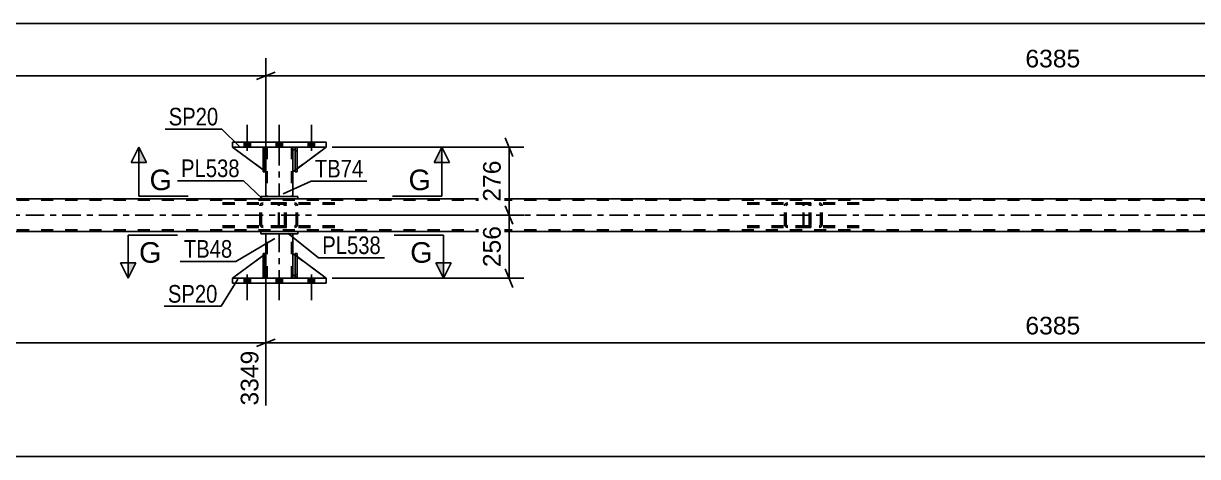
# Model space of a CAD drawing. Header units: millimetres. Extents: x -49 to 792, y -433 to 161.
# Drawn here: x 157.4 to 347.9, y -250.3 to -180 of the extents above; entities that cross this region are included whole.
import ezdxf

# ---------------------------------------------------------------- set-up
doc = ezdxf.new("R2010")
doc.units = ezdxf.units.MM
doc.linetypes.add('DXK_LINE_DOT2', pattern=[3.9198, 1.9599, -1.9599])
doc.linetypes.add('DXK_LINE_DOT3', pattern=[5.9187, 2.979, -0.9799, 0.9799, -0.9799])
doc.styles.add('Arial', font='ARIAL.TTF', dxfattribs={"height": 0.2})
doc.styles.add('Arial Narrow', font='ARIALN.TTF', dxfattribs={"height": 0.2})

# ---------------------------------------------------------------- blocks, each defined once
blk = doc.blocks.new('Part-203723993-5068 - 5065')
at = {"color": 7, "linetype": 'DXK_LINE_DOT2'}
for p, q in [((199.55, -209.12), (188.7, -209.12)), ((199.55, -209.36), (188.7, -209.36)), ((195.85, -209.42), (195.81, -209.6)), ((196.06, -209.6), (196.08, -209.51)), ((196.08, -209.51), (196.14, -209.43)), ((196.32, -209.12), (196.12, -209.16)), ((196.14, -209.43), (196.22, -209.38)), ((196.22, -209.38), (196.32, -209.36)), ((199.75, -209.16), (199.55, -209.12)), ((199.55, -209.36), (199.65, -209.38)), ((199.65, -209.38), (199.73, -209.43)), ((199.73, -209.43), (199.79, -209.51)), ((199.79, -209.51), (199.81, -209.6)), ((200.06, -209.6), (200.02, -209.42)), ((195.81, -212.64), (195.81, -209.6)), ((196.06, -212.64), (196.06, -209.6)), ((199.81, -212.64), (199.81, -209.6)), ((200.06, -212.64), (200.06, -209.6)), ((199.55, -212.88), (188.7, -212.88)), ((199.55, -213.12), (188.7, -213.12)), ((195.81, -212.64), (195.85, -212.83)), ((196.08, -212.74), (196.06, -212.64)), ((196.14, -212.81), (196.08, -212.74)), ((196.12, -213.09), (196.32, -213.12)), ((196.22, -212.86), (196.14, -212.81)), ((196.32, -212.88), (196.22, -212.86)), ((199.65, -212.86), (199.55, -212.88)), ((199.55, -213.12), (199.75, -213.09)), ((199.73, -212.81), (199.65, -212.86)), ((199.79, -212.74), (199.73, -212.81)), ((199.81, -212.64), (199.79, -212.74)), ((200.02, -212.83), (200.06, -212.64))]:
    blk.add_line(p, q, dxfattribs=at)
for centre, start, end in [((196.3, -209.62), 110.7583, 155.6801), ((199.57, -209.62), 24.3199, 69.2417), ((196.3, -212.62), 204.3199, 249.2417), ((199.57, -212.62), 290.7583, 335.6801)]:
    blk.add_arc(centre, 0.496, start, end, dxfattribs=at)
blk = doc.blocks.new('Part-203723993-5069 - 5065')
at = {"color": 7, "linetype": 'DXK_LINE_DOT2'}
for p, q in [((284.69, -209.12), (273.83, -209.12)), ((284.69, -209.36), (273.83, -209.36)), ((280.98, -209.42), (280.94, -209.6)), ((281.2, -209.6), (281.22, -209.51)), ((281.22, -209.51), (281.27, -209.43)), ((281.45, -209.12), (281.26, -209.16)), ((281.27, -209.43), (281.35, -209.38)), ((281.35, -209.38), (281.45, -209.36)), ((284.88, -209.16), (284.69, -209.12)), ((284.69, -209.36), (284.78, -209.38)), ((284.78, -209.38), (284.87, -209.43)), ((284.87, -209.43), (284.92, -209.51)), ((284.92, -209.51), (284.94, -209.6)), ((285.2, -209.6), (285.16, -209.42)), ((280.94, -212.64), (280.94, -209.6)), ((281.2, -212.64), (281.2, -209.6)), ((284.94, -212.64), (284.94, -209.6)), ((285.2, -212.64), (285.2, -209.6)), ((284.69, -212.88), (273.83, -212.88)), ((284.69, -213.12), (273.83, -213.12)), ((280.94, -212.64), (280.98, -212.83)), ((281.22, -212.74), (281.2, -212.64)), ((281.27, -212.81), (281.22, -212.74)), ((281.26, -213.09), (281.45, -213.12)), ((281.35, -212.86), (281.27, -212.81)), ((281.45, -212.88), (281.35, -212.86)), ((284.78, -212.86), (284.69, -212.88)), ((284.69, -213.12), (284.88, -213.09)), ((284.87, -212.81), (284.78, -212.86)), ((284.92, -212.74), (284.87, -212.81)), ((284.94, -212.64), (284.92, -212.74)), ((285.16, -212.83), (285.2, -212.64))]:
    blk.add_line(p, q, dxfattribs=at)
for centre, start, end in [((281.43, -209.62), 110.7583, 155.6801), ((284.71, -209.62), 24.3199, 69.2417), ((281.43, -212.62), 204.3199, 249.2417), ((284.71, -212.62), 290.7583, 335.6801)]:
    blk.add_arc(centre, 0.496, start, end, dxfattribs=at)
blk = doc.blocks.new('Part-203723993-5129 - 5065')
at = {"color": 2, "linetype": 'Continuous'}
for p, q in [((191.35, -222.16), (191.35, -221.36)), ((191.35, -221.36), (206.55, -221.36)), ((206.55, -222.16), (191.35, -222.16)), ((206.55, -222.16), (206.55, -221.36))]:
    blk.add_line(p, q, dxfattribs=at)
blk = doc.blocks.new('Part-203723993-5130 - 5065')
at = {"color": 7, "linetype": 'DXK_LINE_DOT2'}
for p, q in [((201.75, -200.08), (201.15, -200.68)), ((201.15, -204.08), (206.55, -200.08)), ((201.15, -200.68), (201.15, -204.08)), ((206.55, -200.08), (201.75, -200.08))]:
    blk.add_line(p, q, dxfattribs=at)
blk = doc.blocks.new('Part-203723993-5083 - 5065')
at = {"color": 7, "linetype": 'DXK_LINE_DOT2'}
for p, q in [((283.95, -209.42), (283.93, -209.6)), ((284.01, -209.26), (283.95, -209.42)), ((284.1, -209.16), (284.01, -209.26)), ((284.07, -209.6), (284.08, -209.51)), ((284.08, -209.51), (284.11, -209.43)), ((284.21, -209.12), (284.1, -209.16)), ((284.11, -209.43), (284.15, -209.38)), ((284.15, -209.38), (284.21, -209.36)), ((293.06, -209.12), (284.21, -209.12)), ((293.06, -209.36), (284.21, -209.36)), ((285.2, -209.36), (285.2, -209.12)), ((286.73, -209.16), (286.54, -209.12)), ((286.54, -209.36), (286.64, -209.38)), ((286.64, -209.38), (286.72, -209.43)), ((286.72, -209.43), (286.77, -209.51)), ((286.77, -209.51), (286.79, -209.6)), ((287.04, -209.6), (287, -209.42)), ((283.93, -212.64), (283.93, -209.6)), ((284.07, -212.64), (284.07, -209.6)), ((286.79, -212.64), (286.79, -209.6)), ((287.04, -212.64), (287.04, -209.6)), ((283.93, -212.64), (283.95, -212.83)), ((283.95, -212.83), (284.01, -212.98)), ((284.01, -212.98), (284.1, -213.09)), ((284.08, -212.74), (284.07, -212.64)), ((284.11, -212.81), (284.08, -212.74)), ((284.1, -213.09), (284.21, -213.12)), ((284.15, -212.86), (284.11, -212.81)), ((284.21, -212.88), (284.15, -212.86)), ((293.06, -212.88), (284.21, -212.88)), ((293.06, -213.12), (284.21, -213.12)), ((285.2, -213.12), (285.2, -212.88)), ((286.64, -212.86), (286.54, -212.88)), ((286.54, -213.12), (286.73, -213.09)), ((286.72, -212.81), (286.64, -212.86)), ((286.77, -212.74), (286.72, -212.81)), ((286.79, -212.64), (286.77, -212.74)), ((287, -212.83), (287.04, -212.64))]:
    blk.add_line(p, q, dxfattribs=at)
for centre, start, end in [((286.55, -209.62), 23.8494, 68.8059), ((286.55, -212.63), 291.1941, 336.1506)]:
    blk.add_arc(centre, 0.492, start, end, dxfattribs=at)
blk = doc.blocks.new('Part-203723993-5084 - 5065')
at = {"color": 7, "linetype": 'DXK_LINE_DOT2'}
for p, q in [((198.82, -209.42), (198.8, -209.6)), ((198.88, -209.26), (198.82, -209.42)), ((198.97, -209.16), (198.88, -209.26)), ((198.94, -209.6), (198.95, -209.51)), ((198.95, -209.51), (198.98, -209.43)), ((199.07, -209.12), (198.97, -209.16)), ((198.98, -209.43), (199.02, -209.38)), ((199.02, -209.38), (199.07, -209.36)), ((207.93, -209.12), (199.07, -209.12)), ((207.93, -209.36), (199.07, -209.36)), ((200.06, -209.36), (200.06, -209.12)), ((201.6, -209.16), (201.41, -209.12)), ((201.41, -209.36), (201.5, -209.38)), ((201.5, -209.38), (201.58, -209.43)), ((201.58, -209.43), (201.64, -209.51)), ((201.64, -209.51), (201.66, -209.6)), ((201.91, -209.6), (201.87, -209.42)), ((198.8, -212.64), (198.8, -209.6)), ((198.94, -212.64), (198.94, -209.6)), ((201.66, -212.64), (201.66, -209.6)), ((201.91, -212.64), (201.91, -209.6)), ((198.8, -212.64), (198.82, -212.83)), ((198.82, -212.83), (198.88, -212.98)), ((198.88, -212.98), (198.97, -213.09)), ((198.95, -212.74), (198.94, -212.64)), ((198.98, -212.81), (198.95, -212.74)), ((198.97, -213.09), (199.07, -213.12)), ((199.02, -212.86), (198.98, -212.81)), ((199.07, -212.88), (199.02, -212.86)), ((207.93, -212.88), (199.07, -212.88)), ((207.93, -213.12), (199.07, -213.12)), ((200.06, -213.12), (200.06, -212.88)), ((201.5, -212.86), (201.41, -212.88)), ((201.41, -213.12), (201.6, -213.09)), ((201.58, -212.81), (201.5, -212.86)), ((201.64, -212.74), (201.58, -212.81)), ((201.66, -212.64), (201.64, -212.74)), ((201.87, -212.83), (201.91, -212.64))]:
    blk.add_line(p, q, dxfattribs=at)
for centre, start, end in [((201.42, -209.62), 23.8494, 68.8059), ((201.42, -212.63), 291.1941, 336.1506)]:
    blk.add_arc(centre, 0.492, start, end, dxfattribs=at)
blk = doc.blocks.new('Part-203723993-5086 - 5065')
at = {"color": 7, "linetype": 'DXK_LINE_DOT2'}
for p, q in [((196.3, -217.36), (196.62, -217.36)), ((196.3, -220.76), (196.3, -217.36)), ((196.3, -217.36), (196.3, -221.36)), ((196.62, -217.36), (196.62, -220.76)), ((196.62, -221.36), (196.62, -217.46)), ((196.62, -220.76), (196.3, -220.76)), ((196.3, -221.36), (196.3, -220.76)), ((196.62, -220.76), (196.62, -221.36)), ((196.62, -221.36), (196.3, -221.36)), ((196.62, -221.36), (196.62, -221.36))]:
    blk.add_line(p, q, dxfattribs=at)
blk = doc.blocks.new('Part-203723993-5087 - 5065')
at = {"color": 2, "linetype": 'Continuous'}
for p, q in [((201.5, -221.36), (201.5, -217.36)), ((201.5, -217.36), (201.82, -217.36)), ((201.82, -221.36), (201.82, -217.36)), ((201.5, -221.36), (201.5, -221.36)), ((201.82, -221.36), (201.5, -221.36))]:
    blk.add_line(p, q, dxfattribs=at)
at = {"color": 7, "linetype": 'DXK_LINE_DOT2'}
for p, q in [((201.5, -217.36), (201.5, -220.76)), ((201.82, -220.76), (201.82, -217.36)), ((201.5, -220.76), (201.5, -221.36)), ((201.5, -220.76), (201.82, -220.76)), ((201.82, -221.36), (201.82, -220.76)), ((201.5, -221.36), (201.5, -221.36)), ((201.5, -221.36), (201.5, -221.36)), ((201.82, -221.36), (201.82, -221.36))]:
    blk.add_line(p, q, dxfattribs=at)
blk = doc.blocks.new('Part-203723993-5197 - 5065')
at = {"color": 7, "linetype": 'DXK_LINE_DOT2'}
for p, q in [((196.75, -217.36), (191.35, -221.36)), ((196.75, -220.76), (196.75, -217.36)), ((196.75, -217.36), (196.75, -220.76)), ((196.15, -221.36), (196.75, -220.76)), ((196.75, -220.76), (196.15, -221.36)), ((196.75, -220.76), (196.75, -220.76)), ((191.35, -221.36), (196.15, -221.36))]:
    blk.add_line(p, q, dxfattribs=at)
blk = doc.blocks.new('Part-203723993-5088 - 5065')
at = {"color": 2, "linetype": 'Continuous'}
for p, q in [((196.3, -221.36), (196.3, -217.36)), ((196.3, -217.36), (196.62, -217.36)), ((196.62, -221.36), (196.62, -217.36)), ((196.3, -221.36), (196.3, -221.36)), ((196.62, -221.36), (196.3, -221.36))]:
    blk.add_line(p, q, dxfattribs=at)
at = {"color": 7, "linetype": 'DXK_LINE_DOT2'}
for p, q in [((196.3, -217.36), (196.3, -220.76)), ((196.62, -220.76), (196.62, -217.36)), ((196.3, -220.76), (196.3, -221.36)), ((196.3, -220.76), (196.62, -220.76)), ((196.62, -221.36), (196.62, -220.76)), ((196.3, -221.36), (196.3, -221.36)), ((196.3, -221.36), (196.3, -221.36)), ((196.62, -221.36), (196.62, -221.36))]:
    blk.add_line(p, q, dxfattribs=at)
blk = doc.blocks.new('Part-203723993-5093 - 5065')
at = {"color": 2, "linetype": 'Continuous'}
for p, q in [((196.75, -217.36), (196.75, -214.16)), ((201.15, -217.36), (201.15, -214.16)), ((196.75, -221.36), (196.75, -220.76)), ((201.15, -221.36), (201.15, -220.76))]:
    blk.add_line(p, q, dxfattribs=at)
at = {"color": 7, "linetype": 'DXK_LINE_DOT2'}
for p, q in [((201.15, -214.16), (196.75, -214.16)), ((196.99, -221.36), (196.99, -214.16)), ((200.91, -221.36), (200.91, -214.16)), ((196.75, -220.76), (196.75, -217.36)), ((201.15, -220.76), (201.15, -217.36)), ((201.15, -221.36), (196.75, -221.36))]:
    blk.add_line(p, q, dxfattribs=at)
at = {"color": 7, "linetype": 'DXK_LINE_DOT3'}
blk.add_line((198.95, -214.16), (198.95, -221.36), dxfattribs=at)
blk = doc.blocks.new('Part-203723993-5098 - 5065')
at = {"color": 2, "linetype": 'Continuous'}
for p, q in [((201.95, -213.76), (195.95, -213.76)), ((195.95, -214.16), (195.95, -213.76)), ((195.95, -214.16), (201.95, -214.16)), ((201.95, -214.16), (201.95, -213.76))]:
    blk.add_line(p, q, dxfattribs=at)
blk = doc.blocks.new('Part-203723993-5103 - 5065')
at = {"color": 2, "linetype": 'Continuous'}
for p, q in [((201.95, -208.08), (195.95, -208.08)), ((195.95, -208.48), (195.95, -208.08)), ((201.95, -208.48), (195.95, -208.48)), ((201.95, -208.08), (201.95, -208.48))]:
    blk.add_line(p, q, dxfattribs=at)
blk = doc.blocks.new('Part-203723993-5104 - 5065')
at = {"color": 7, "linetype": 'DXK_LINE_DOT2'}
for p, q in [((196.75, -204.08), (191.35, -200.08)), ((191.35, -200.08), (196.15, -200.08)), ((196.15, -200.08), (196.75, -200.68)), ((196.75, -200.68), (196.15, -200.08)), ((196.75, -200.68), (196.75, -204.08)), ((196.75, -200.68), (196.75, -200.68)), ((196.75, -200.68), (196.75, -204.08))]:
    blk.add_line(p, q, dxfattribs=at)
blk = doc.blocks.new('Part-203723993-5105 - 5065')
at = {"color": 2, "linetype": 'Continuous'}
for p, q in [((196.3, -203.75), (191.35, -200.08)), ((196.3, -200.24), (196.15, -200.08)), ((196.75, -200.68), (196.62, -200.56)), ((196.75, -200.68), (196.75, -200.68)), ((196.75, -204.08), (196.75, -200.68)), ((196.62, -203.99), (196.75, -204.08)), ((196.75, -204.08), (196.75, -204.08))]:
    blk.add_line(p, q, dxfattribs=at)
at = {"color": 7, "linetype": 'DXK_LINE_DOT2'}
for p, q in [((196.15, -200.08), (191.35, -200.08)), ((191.35, -200.08), (191.35, -200.08)), ((196.15, -200.08), (196.75, -200.68)), ((196.62, -200.56), (196.3, -200.24)), ((196.75, -200.68), (196.75, -204.08)), ((196.62, -203.99), (196.3, -203.75))]:
    blk.add_line(p, q, dxfattribs=at)
blk = doc.blocks.new('Part-203723993-5106 - 5065')
at = {"color": 7, "linetype": 'DXK_LINE_DOT2'}
for p, q in [((201.5, -200.68), (201.5, -200.08)), ((201.5, -200.08), (201.5, -200.08)), ((201.5, -200.08), (201.5, -204.08)), ((201.5, -200.08), (201.82, -200.08)), ((201.5, -204.08), (201.5, -200.68)), ((201.5, -200.68), (201.82, -200.68)), ((201.82, -200.08), (201.82, -200.68)), ((201.82, -204.08), (201.82, -200.08)), ((201.82, -200.68), (201.82, -204.08)), ((201.5, -204.08), (201.82, -204.08))]:
    blk.add_line(p, q, dxfattribs=at)
blk = doc.blocks.new('Part-203723993-5107 - 5065')
at = {"color": 7, "linetype": 'DXK_LINE_DOT2'}
for p, q in [((196.3, -200.68), (196.3, -200.08)), ((196.3, -200.08), (196.3, -200.08)), ((196.3, -200.08), (196.3, -204.08)), ((196.3, -200.08), (196.62, -200.08)), ((196.3, -204.08), (196.3, -200.68)), ((196.3, -200.68), (196.62, -200.68)), ((196.62, -200.08), (196.62, -200.68)), ((196.62, -204.08), (196.62, -200.08)), ((196.62, -200.68), (196.62, -204.08)), ((196.3, -204.08), (196.62, -204.08))]:
    blk.add_line(p, q, dxfattribs=at)
blk = doc.blocks.new('Part-203723993-5108 - 5065')
at = {"color": 2, "linetype": 'Continuous'}
for p, q in [((201.82, -200.08), (201.5, -200.08)), ((201.5, -200.08), (201.5, -204.08)), ((201.82, -200.08), (201.82, -200.08)), ((201.82, -200.08), (201.82, -204.08)), ((201.82, -204.08), (201.5, -204.08))]:
    blk.add_line(p, q, dxfattribs=at)
at = {"color": 7, "linetype": 'DXK_LINE_DOT2'}
for p, q in [((201.5, -200.08), (201.5, -200.68)), ((201.5, -200.08), (201.5, -200.08)), ((201.82, -200.68), (201.5, -200.68)), ((201.5, -200.68), (201.5, -204.08)), ((201.82, -200.68), (201.82, -200.08)), ((201.82, -200.08), (201.82, -200.08)), ((201.82, -204.08), (201.82, -200.68))]:
    blk.add_line(p, q, dxfattribs=at)
blk = doc.blocks.new('Part-203723993-5109 - 5065')
at = {"color": 2, "linetype": 'Continuous'}
for p, q in [((196.62, -200.08), (196.3, -200.08)), ((196.3, -200.08), (196.3, -204.08)), ((196.62, -200.08), (196.62, -200.08)), ((196.62, -200.08), (196.62, -204.08)), ((196.62, -204.08), (196.3, -204.08))]:
    blk.add_line(p, q, dxfattribs=at)
at = {"color": 7, "linetype": 'DXK_LINE_DOT2'}
for p, q in [((196.3, -200.08), (196.3, -200.68)), ((196.3, -200.08), (196.3, -200.08)), ((196.62, -200.68), (196.3, -200.68)), ((196.3, -200.68), (196.3, -204.08)), ((196.62, -200.68), (196.62, -200.08)), ((196.62, -200.08), (196.62, -200.08)), ((196.62, -204.08), (196.62, -200.68))]:
    blk.add_line(p, q, dxfattribs=at)
blk = doc.blocks.new('Part-203723993-5131 - 5065')
at = {"color": 2, "linetype": 'Continuous'}
for p, q in [((201.5, -200.33), (201.15, -200.68)), ((201.15, -200.68), (201.15, -204.08)), ((206.55, -200.08), (201.82, -203.58)), ((201.15, -204.08), (201.5, -203.82))]:
    blk.add_line(p, q, dxfattribs=at)
at = {"color": 7, "linetype": 'DXK_LINE_DOT2'}
for p, q in [((201.75, -200.08), (201.5, -200.33)), ((206.55, -200.08), (201.75, -200.08)), ((206.55, -200.08), (206.55, -200.08)), ((206.55, -200.08), (206.55, -200.08)), ((201.82, -203.58), (201.5, -203.82))]:
    blk.add_line(p, q, dxfattribs=at)
blk = doc.blocks.new('Part-203723993-5195 - 5065')
at = {"color": 7, "linetype": 'DXK_LINE_DOT2'}
for p, q in [((201.15, -220.76), (201.15, -217.36)), ((201.15, -217.36), (206.55, -221.36)), ((201.75, -221.36), (201.15, -220.76)), ((206.55, -221.36), (201.75, -221.36))]:
    blk.add_line(p, q, dxfattribs=at)
blk = doc.blocks.new('Part-203723993-5124 - 5065')
at = {"color": 2, "linetype": 'Continuous'}
for p, q in [((191.35, -199.28), (191.35, -200.08)), ((191.35, -199.28), (206.55, -199.28)), ((206.55, -199.28), (206.55, -200.08)), ((206.55, -200.08), (191.35, -200.08))]:
    blk.add_line(p, q, dxfattribs=at)
blk = doc.blocks.new('Part-203723993-5194 - 5065')
at = {"color": 2, "linetype": 'Continuous'}
for p, q in [((196.75, -200.08), (196.75, -200.68)), ((201.15, -200.08), (201.15, -200.68)), ((196.75, -204.08), (196.75, -208.08)), ((201.15, -204.08), (201.15, -208.08))]:
    blk.add_line(p, q, dxfattribs=at)
at = {"color": 7, "linetype": 'DXK_LINE_DOT2'}
for p, q in [((201.15, -200.08), (196.75, -200.08)), ((196.75, -200.68), (196.75, -204.08)), ((196.99, -200.08), (196.99, -208.08)), ((200.91, -200.08), (200.91, -208.08)), ((201.15, -200.68), (201.15, -204.08)), ((201.15, -208.08), (196.75, -208.08))]:
    blk.add_line(p, q, dxfattribs=at)
at = {"color": 7, "linetype": 'DXK_LINE_DOT3'}
blk.add_line((198.95, -200.08), (198.95, -208.08), dxfattribs=at)
blk = doc.blocks.new('Part-203723993-5196 - 5065')
at = {"color": 2, "linetype": 'Continuous'}
for p, q in [((201.15, -220.76), (201.15, -217.36)), ((201.15, -217.36), (201.5, -217.63)), ((206.55, -221.36), (201.82, -217.86)), ((201.5, -221.12), (201.15, -220.76))]:
    blk.add_line(p, q, dxfattribs=at)
at = {"color": 7, "linetype": 'DXK_LINE_DOT2'}
for p, q in [((201.82, -217.86), (201.5, -217.63)), ((201.5, -221.12), (201.75, -221.36)), ((201.75, -221.36), (206.55, -221.36))]:
    blk.add_line(p, q, dxfattribs=at)
blk = doc.blocks.new('Part-203723993-5198 - 5065')
at = {"color": 2, "linetype": 'Continuous'}
for p, q in [((196.3, -217.69), (191.35, -221.36)), ((196.75, -217.36), (196.62, -217.46)), ((196.75, -220.76), (196.75, -217.36)), ((196.75, -220.76), (196.62, -220.89)), ((196.75, -220.76), (196.75, -220.76)), ((196.3, -221.21), (196.15, -221.36))]:
    blk.add_line(p, q, dxfattribs=at)
at = {"color": 7, "linetype": 'DXK_LINE_DOT2'}
for p, q in [((196.62, -217.46), (196.3, -217.69)), ((196.75, -220.76), (196.75, -217.36)), ((196.75, -220.76), (196.15, -221.36)), ((196.62, -220.89), (196.3, -221.21)), ((191.35, -221.36), (191.35, -221.36)), ((191.35, -221.36), (196.15, -221.36))]:
    blk.add_line(p, q, dxfattribs=at)
blk = doc.blocks.new('Part-203723993-5199 - 5065')
at = {"color": 7, "linetype": 'DXK_LINE_DOT2'}
for p, q in [((201.82, -217.36), (201.5, -217.36)), ((201.5, -220.76), (201.5, -217.36)), ((201.5, -217.36), (201.5, -221.36)), ((201.82, -217.36), (201.82, -220.76)), ((201.82, -221.36), (201.82, -217.36)), ((201.82, -220.76), (201.5, -220.76)), ((201.5, -221.36), (201.5, -220.76)), ((201.82, -220.76), (201.82, -221.36)), ((201.82, -221.36), (201.5, -221.36)), ((201.82, -221.36), (201.82, -221.36))]:
    blk.add_line(p, q, dxfattribs=at)
blk = doc.blocks.new('Part-203723993-5247 - 5065')
at = {"color": 2, "linetype": 'Continuous'}
for p, q in [((62.84, -208.48), (195.95, -208.48)), ((451.36, -208.48), (201.95, -208.48)), ((718.87, -213.76), (62.84, -213.76))]:
    blk.add_line(p, q, dxfattribs=at)
at = {"color": 7, "linetype": 'DXK_LINE_DOT2'}
for p, q in [((718.87, -208.72), (62.84, -208.72)), ((201.95, -208.48), (195.95, -208.48)), ((718.87, -213.52), (62.84, -213.52))]:
    blk.add_line(p, q, dxfattribs=at)
at = {"color": 7, "linetype": 'DXK_LINE_DOT3'}
blk.add_line((63.12, -211.12), (718.87, -211.12), dxfattribs=at)
blk = doc.blocks.new('Bolt-203723993-5293 - 5065')
at = {"linetype": 'Continuous'}
for points in [[(194.27, -199.28), (193.23, -199.28), (193.23, -200.08), (194.27, -200.08)], [(194.27, -199.28), (193.23, -199.28), (193.23, -200.08), (194.27, -200.08)], [(194.27, -199.28), (193.23, -199.28), (193.23, -200.08), (194.27, -200.08)], [(199.47, -199.28), (198.43, -199.28), (198.43, -200.08), (199.47, -200.08)], [(199.47, -199.28), (198.43, -199.28), (198.43, -200.08), (199.47, -200.08)], [(204.67, -199.28), (203.63, -199.28), (203.63, -200.08), (204.67, -200.08)], [(204.67, -199.28), (203.63, -199.28), (203.63, -200.08), (204.67, -200.08)], [(204.67, -199.28), (203.63, -199.28), (203.63, -200.08), (204.67, -200.08)]]:
    blk.add_hatch(color=1, dxfattribs=at).paths.add_polyline_path(points)
at = {"color": 1, "linetype": 'Continuous'}
for p, q in [((193.75, -200.68), (193.75, -196.48)), ((193.75, -200.68), (193.75, -196.48)), ((193.75, -200.68), (193.75, -196.48)), ((198.95, -200.68), (198.95, -196.48)), ((198.95, -200.68), (198.95, -196.48)), ((204.15, -200.68), (204.15, -196.48)), ((204.15, -200.68), (204.15, -196.48)), ((204.15, -200.68), (204.15, -196.48)), ((193.23, -200.08), (193.23, -199.28)), ((193.23, -200.08), (193.23, -199.28)), ((193.23, -200.08), (193.23, -199.28)), ((194.27, -200.08), (194.27, -199.28)), ((194.27, -200.08), (194.27, -199.28)), ((194.27, -200.08), (194.27, -199.28)), ((198.43, -200.08), (198.43, -199.28)), ((198.43, -200.08), (198.43, -199.28)), ((199.47, -200.08), (199.47, -199.28)), ((199.47, -200.08), (199.47, -199.28)), ((203.63, -200.08), (203.63, -199.28)), ((203.63, -200.08), (203.63, -199.28)), ((203.63, -200.08), (203.63, -199.28)), ((204.67, -200.08), (204.67, -199.28)), ((204.67, -200.08), (204.67, -199.28)), ((204.67, -200.08), (204.67, -199.28))]:
    blk.add_line(p, q, dxfattribs=at)
blk = doc.blocks.new('Bolt-203723993-5294 - 5065')
at = {"linetype": 'Continuous'}
for points in [[(193.23, -222.16), (194.27, -222.16), (194.27, -221.36), (193.23, -221.36)], [(193.23, -222.16), (194.27, -222.16), (194.27, -221.36), (193.23, -221.36)], [(193.23, -222.16), (194.27, -222.16), (194.27, -221.36), (193.23, -221.36)], [(198.43, -222.16), (199.47, -222.16), (199.47, -221.36), (198.43, -221.36)], [(198.43, -222.16), (199.47, -222.16), (199.47, -221.36), (198.43, -221.36)], [(203.63, -222.16), (204.67, -222.16), (204.67, -221.36), (203.63, -221.36)], [(203.63, -222.16), (204.67, -222.16), (204.67, -221.36), (203.63, -221.36)], [(203.63, -222.16), (204.67, -222.16), (204.67, -221.36), (203.63, -221.36)]]:
    blk.add_hatch(color=1, dxfattribs=at).paths.add_polyline_path(points)
at = {"color": 1, "linetype": 'Continuous'}
for p, q in [((193.75, -220.76), (193.75, -224.96)), ((193.75, -220.76), (193.75, -224.96)), ((193.75, -220.76), (193.75, -224.96)), ((198.95, -220.76), (198.95, -224.96)), ((198.95, -220.76), (198.95, -224.96)), ((204.15, -220.76), (204.15, -224.96)), ((204.15, -220.76), (204.15, -224.96)), ((204.15, -220.76), (204.15, -224.96)), ((193.23, -221.36), (193.23, -222.16)), ((193.23, -221.36), (193.23, -222.16)), ((193.23, -221.36), (193.23, -222.16)), ((194.27, -221.36), (194.27, -222.16)), ((194.27, -221.36), (194.27, -222.16)), ((194.27, -221.36), (194.27, -222.16)), ((198.43, -221.36), (198.43, -222.16)), ((198.43, -221.36), (198.43, -222.16)), ((199.47, -221.36), (199.47, -222.16)), ((199.47, -221.36), (199.47, -222.16)), ((203.63, -221.36), (203.63, -222.16)), ((203.63, -221.36), (203.63, -222.16)), ((203.63, -221.36), (203.63, -222.16)), ((204.67, -221.36), (204.67, -222.16)), ((204.67, -221.36), (204.67, -222.16)), ((204.67, -221.36), (204.67, -222.16))]:
    blk.add_line(p, q, dxfattribs=at)
blk = doc.blocks.new('StraightDimension-203723993-5414 - 5065')
at = {"color": 7, "linetype": 'Continuous'}
for p, q in [((196.75, -215.16), (196.75, -242.05)), ((198.25, -231.25), (195.25, -232.45)), ((196.75, -231.85), (452.16, -231.85))]:
    blk.add_line(p, q, dxfattribs=at)
at = {"color": 0}
blk.add_wipeout([(329.5, -231.1), (329.5, -226.9), (319.41, -226.9), (319.41, -231.1)], dxfattribs=at)
at = {"color": 3, "style": 'Arial'}
blk.add_text('6385', height=2.865, dxfattribs=at).set_placement((320.01, -230.5))
blk = doc.blocks.new('StraightDimension-203723993-5338 - 5065')
at = {"color": 7, "linetype": 'Continuous'}
for p, q in [((235.62, -198.58), (236.82, -201.58)), ((207.55, -200.08), (238.62, -200.08)), ((236.22, -211.12), (236.22, -200.08)), ((207.55, -211.12), (238.62, -211.12)), ((236.82, -212.62), (235.62, -209.62))]:
    blk.add_line(p, q, dxfattribs=at)
at = {"color": 0}
blk.add_wipeout([(235.47, -201.67), (231.27, -201.67), (231.27, -209.54), (235.47, -209.54)], dxfattribs=at)
at = {"color": 3, "style": 'Arial'}
blk.add_text('276', height=2.865, rotation=90.0002, dxfattribs=at).set_placement((234.87, -208.94))
blk = doc.blocks.new('StraightDimension-203723993-5331 - 5065')
at = {"color": 7, "linetype": 'Continuous'}
blk.add_line((61.64, -250.34), (728.13, -250.34), dxfattribs=at)
blk = doc.blocks.new('StraightDimension-203723993-5366 - 5065')
at = {"color": 7, "linetype": 'Continuous'}
for p, q in [((207.55, -211.12), (238.62, -211.12)), ((235.62, -209.62), (236.82, -212.62)), ((236.22, -221.36), (236.22, -211.12)), ((236.82, -222.86), (235.62, -219.86)), ((207.55, -221.36), (238.62, -221.36))]:
    blk.add_line(p, q, dxfattribs=at)
at = {"color": 0}
blk.add_wipeout([(235.47, -212.31), (231.27, -212.31), (231.27, -220.18), (235.47, -220.18)], dxfattribs=at)
at = {"color": 3, "style": 'Arial'}
blk.add_text('256', height=2.865, rotation=90.0002, dxfattribs=at).set_placement((234.87, -219.58))
blk = doc.blocks.new('StraightDimension-203723993-5404 - 5065')
at = {"color": 7, "linetype": 'Continuous'}
for p, q in [((62.77, -214.28), (62.77, -235.38)), ((196.75, -215.16), (196.75, -242.05)), ((64.27, -231.25), (61.27, -232.45)), ((62.77, -231.85), (196.75, -231.85)), ((195.25, -232.45), (198.25, -231.25))]:
    blk.add_line(p, q, dxfattribs=at)
at = {"color": 0}
blk.add_wipeout([(134.81, -231.1), (134.81, -226.9), (124.71, -226.9), (124.71, -231.1)], dxfattribs=at)
at = {"color": 0, "linetype": 'Continuous'}
for points in [[(62.17, -232.55), (57.97, -232.55), (57.97, -235.98), (62.17, -235.98)], [(196.15, -232.55), (191.95, -232.55), (191.95, -242.65), (196.15, -242.65)]]:
    blk.add_wipeout(points, dxfattribs=at)
at = {"color": 3, "style": 'Arial'}
blk.add_text('3349', height=2.865, dxfattribs=at).set_placement((125.31, -230.5))
at = {"color": 3, "linetype": 'Continuous', "style": 'Arial'}
for s, height, p in [('0', 2.87, (61.57, -235.38)), ('3349', 2.865, (195.55, -242.05))]:
    blk.add_text(s, height=height, rotation=90.0002, dxfattribs=at).set_placement(p)
blk = doc.blocks.new('StraightDimension-203723993-5448 - 5065')
at = {"color": 7, "linetype": 'Continuous'}
for p, q in [((62.77, -208.35), (62.77, -185.63)), ((196.75, -207.08), (196.75, -185.63)), ((64.27, -187.88), (61.27, -189.08)), ((62.77, -188.48), (196.75, -188.48)), ((195.25, -189.08), (198.25, -187.88))]:
    blk.add_line(p, q, dxfattribs=at)
at = {"color": 0}
blk.add_wipeout([(134.81, -187.73), (134.81, -183.53), (124.71, -183.53), (124.71, -187.73)], dxfattribs=at)
at = {"color": 3, "style": 'Arial'}
blk.add_text('3349', height=2.865, dxfattribs=at).set_placement((125.31, -187.13))
blk = doc.blocks.new('StraightDimension-203723993-5458 - 5065')
at = {"color": 7, "linetype": 'Continuous'}
for p, q in [((196.75, -207.08), (196.75, -185.63)), ((198.25, -187.88), (195.25, -189.08)), ((196.75, -188.48), (452.16, -188.48))]:
    blk.add_line(p, q, dxfattribs=at)
at = {"color": 0}
blk.add_wipeout([(329.5, -187.73), (329.5, -183.53), (319.41, -183.53), (319.41, -187.73)], dxfattribs=at)
at = {"color": 3, "style": 'Arial'}
blk.add_text('6385', height=2.865, dxfattribs=at).set_placement((320.01, -187.13))
blk = doc.blocks.new('StraightDimension-203723993-5514 - 5065')
at = {"color": 7, "linetype": 'Continuous'}
blk.add_line((62.27, -179.99), (727.49, -179.99), dxfattribs=at)
blk = doc.blocks.new('Mark-203723993-5125 - 5065')
at = {"color": 0}
blk.add_wipeout([(188.9, -225.34), (188.9, -222.34), (180.87, -222.34), (180.87, -225.34)], dxfattribs=at)
blk.add_wipeout([(188.9, -225.34), (188.9, -222.34), (180.87, -222.34), (180.87, -225.34)], dxfattribs=at)
at = {"color": 30, "linetype": 'Continuous'}
for p in [(192.24, -221.54), (180.27, -225.94)]:
    blk.add_line(p, (189.5, -225.94), dxfattribs=at)
at = {"color": 3, "style": 'Arial Narrow'}
blk.add_text('SP20', height=2.863, dxfattribs=at).set_placement((180.87, -225.34))
blk = doc.blocks.new('Mark-203723993-5089 - 5065')
at = {"color": 0}
blk.add_wipeout([(191.31, -218.04), (191.31, -215.04), (183.46, -215.04), (183.46, -218.04)], dxfattribs=at)
blk.add_wipeout([(191.31, -218.04), (191.31, -215.04), (183.46, -215.04), (183.46, -218.04)], dxfattribs=at)
at = {"color": 30, "linetype": 'Continuous'}
for p in [(198.24, -214.94), (182.86, -218.64)]:
    blk.add_line(p, (191.91, -218.64), dxfattribs=at)
at = {"color": 3, "style": 'Arial Narrow'}
blk.add_text('TB48', height=2.863, dxfattribs=at).set_placement((183.46, -218.04))
blk = doc.blocks.new('Mark-203723993-5094 - 5065')
at = {"color": 0}
blk.add_wipeout([(215.42, -217.45), (215.42, -214.45), (205.92, -214.45), (205.92, -217.45)], dxfattribs=at)
blk.add_wipeout([(215.42, -217.45), (215.42, -214.45), (205.92, -214.45), (205.92, -217.45)], dxfattribs=at)
at = {"color": 30, "linetype": 'Continuous'}
for p, q in [((200.4, -214.09), (205.32, -218.05)), ((205.32, -218.05), (216.02, -218.05))]:
    blk.add_line(p, q, dxfattribs=at)
at = {"color": 3, "style": 'Arial Narrow'}
blk.add_text('PL538', height=2.863, dxfattribs=at).set_placement((205.92, -217.45))
blk = doc.blocks.new('Mark-203723993-5099 - 5065')
at = {"color": 0}
blk.add_wipeout([(192.51, -204.95), (192.51, -201.95), (183.01, -201.95), (183.01, -204.95)], dxfattribs=at)
blk.add_wipeout([(192.51, -204.95), (192.51, -201.95), (183.01, -201.95), (183.01, -204.95)], dxfattribs=at)
at = {"color": 30, "linetype": 'Continuous'}
for p in [(182.41, -205.55), (196.14, -208.45)]:
    blk.add_line(p, (193.11, -205.55), dxfattribs=at)
at = {"color": 3, "style": 'Arial Narrow'}
blk.add_text('PL538', height=2.863, dxfattribs=at).set_placement((183.01, -204.95))
blk = doc.blocks.new('Mark-203723993-5120 - 5065')
at = {"color": 0}
blk.add_wipeout([(189.04, -196.56), (189.04, -193.56), (181, -193.56), (181, -196.56)], dxfattribs=at)
blk.add_wipeout([(189.04, -196.56), (189.04, -193.56), (181, -193.56), (181, -196.56)], dxfattribs=at)
at = {"color": 30, "linetype": 'Continuous'}
for p in [(180.4, -197.16), (192.46, -200)]:
    blk.add_line(p, (189.64, -197.16), dxfattribs=at)
at = {"color": 3, "style": 'Arial Narrow'}
blk.add_text('SP20', height=2.863, dxfattribs=at).set_placement((181, -196.56))
blk = doc.blocks.new('Mark-203723993-5190 - 5065')
at = {"color": 0}
blk.add_wipeout([(212.56, -205.01), (212.56, -202.01), (204.71, -202.01), (204.71, -205.01)], dxfattribs=at)
blk.add_wipeout([(212.56, -205.01), (212.56, -202.01), (204.71, -202.01), (204.71, -205.01)], dxfattribs=at)
at = {"color": 30, "linetype": 'Continuous'}
for p, q in [((199.58, -207.67), (204.11, -205.61)), ((204.11, -205.61), (213.16, -205.61))]:
    blk.add_line(p, q, dxfattribs=at)
at = {"color": 3, "style": 'Arial Narrow'}
blk.add_text('TB74', height=2.863, dxfattribs=at).set_placement((204.71, -205.01))
blk = doc.blocks.new('SectionMark-203723993-5536 - 5065')
at = {"linetype": 'Continuous'}
for points in [[(177.39, -202.57), (176.14, -202.57), (176.14, -200.07)], [(225.3, -202.57), (224.05, -202.57), (225.3, -200.07)]]:
    blk.add_hatch(color=6, dxfattribs=at).paths.add_polyline_path(points)
at = {"color": 6, "linetype": 'Continuous'}
for p, q in [((174.89, -202.57), (176.14, -200.07)), ((176.14, -208.07), (176.14, -200.07)), ((176.14, -200.07), (177.39, -202.57)), ((225.3, -200.07), (224.05, -202.57)), ((225.3, -208.07), (225.3, -200.07)), ((225.3, -200.07), (226.55, -202.57)), ((177.39, -202.57), (174.89, -202.57)), ((224.05, -202.57), (226.55, -202.57)), ((176.14, -208.07), (184.14, -208.07)), ((225.3, -208.07), (217.3, -208.07))]:
    blk.add_line(p, q, dxfattribs=at)
at = {"color": 0, "linetype": 'Continuous'}
for points in [[(181.52, -207.07), (181.52, -203.57), (177.89, -203.57), (177.89, -207.07)], [(223.55, -207.07), (223.55, -203.57), (219.92, -203.57), (219.92, -207.07)]]:
    blk.add_wipeout(points, dxfattribs=at)
at = {"color": 3, "linetype": 'Continuous', "style": 'Arial'}
for p in [(177.89, -207.07), (219.92, -207.07)]:
    blk.add_text('G', height=3.34, dxfattribs=at).set_placement(p)
blk = doc.blocks.new('SectionMark-203723993-5538 - 5065')
at = {"color": 6, "linetype": 'Continuous'}
for p, q in [((174.44, -214.36), (182.44, -214.36)), ((174.44, -214.36), (174.44, -221.36)), ((225.57, -214.36), (217.57, -214.36)), ((225.57, -214.36), (225.57, -221.36)), ((174.44, -221.36), (173.19, -218.86)), ((226.82, -218.86), (225.57, -221.36))]:
    blk.add_line(p, q, dxfattribs=at)
at = {"color": 0, "linetype": 'Continuous'}
for points in [[(179.82, -218.86), (179.82, -215.36), (176.19, -215.36), (176.19, -218.86)], [(223.82, -218.86), (223.82, -215.36), (220.19, -215.36), (220.19, -218.86)]]:
    blk.add_wipeout(points, dxfattribs=at)
at = {"linetype": 'Continuous'}
for points in [[(174.44, -218.86), (175.69, -218.86), (174.44, -221.36)], [(224.32, -218.86), (225.57, -218.86), (225.57, -221.36)]]:
    blk.add_hatch(color=6, dxfattribs=at).paths.add_polyline_path(points)
at = {"color": 6, "linetype": 'Continuous'}
for p, q in [((175.69, -218.86), (173.19, -218.86)), ((174.44, -221.36), (175.69, -218.86)), ((224.32, -218.86), (226.82, -218.86)), ((225.57, -221.36), (224.32, -218.86))]:
    blk.add_line(p, q, dxfattribs=at)
at = {"color": 3, "linetype": 'Continuous', "style": 'Arial'}
for p in [(176.19, -218.86), (220.19, -218.86)]:
    blk.add_text('G', height=3.34, dxfattribs=at).set_placement(p)

msp = doc.modelspace()

# ---------------------------------------------------------------- block references
for name in ['Bolt-203723993-5293 - 5065', 'Part-203723993-5124 - 5065', 'Part-203723993-5104 - 5065', 'Part-203723993-5105 - 5065', 'Part-203723993-5107 - 5065', 'Part-203723993-5109 - 5065', 'Part-203723993-5194 - 5065', 'Part-203723993-5130 - 5065', 'Part-203723993-5131 - 5065', 'Part-203723993-5106 - 5065', 'Part-203723993-5108 - 5065', 'Part-203723993-5247 - 5065', 'Part-203723993-5068 - 5065', 'Part-203723993-5103 - 5065', 'Part-203723993-5084 - 5065', 'Part-203723993-5069 - 5065', 'Part-203723993-5083 - 5065', 'Part-203723993-5098 - 5065', 'Part-203723993-5093 - 5065', 'Part-203723993-5197 - 5065', 'Part-203723993-5198 - 5065', 'Part-203723993-5086 - 5065', 'Part-203723993-5088 - 5065', 'Part-203723993-5195 - 5065', 'Part-203723993-5196 - 5065', 'Part-203723993-5087 - 5065', 'Part-203723993-5199 - 5065', 'Bolt-203723993-5294 - 5065', 'Part-203723993-5129 - 5065']:
    msp.add_blockref(name, (0, 0))

# ---------------------------------------------------------------- next in the draw order: block references
for name in ['StraightDimension-203723993-5448 - 5065', 'StraightDimension-203723993-5338 - 5065', 'StraightDimension-203723993-5414 - 5065']:
    msp.add_blockref(name, (0, 0))

# ---------------------------------------------------------------- next in the draw order: block references
for name in ['StraightDimension-203723993-5458 - 5065', 'StraightDimension-203723993-5331 - 5065']:
    msp.add_blockref(name, (0, 0))

# ---------------------------------------------------------------- next in the draw order: block references
for name in ['StraightDimension-203723993-5514 - 5065', 'StraightDimension-203723993-5366 - 5065', 'StraightDimension-203723993-5404 - 5065']:
    msp.add_blockref(name, (0, 0))

# ---------------------------------------------------------------- next in the draw order: block references
for name in ['Mark-203723993-5120 - 5065', 'Mark-203723993-5099 - 5065', 'Mark-203723993-5190 - 5065', 'Mark-203723993-5089 - 5065', 'Mark-203723993-5094 - 5065', 'Mark-203723993-5125 - 5065']:
    msp.add_blockref(name, (0, 0))

# ---------------------------------------------------------------- next in the draw order: block references
for name in ['SectionMark-203723993-5536 - 5065', 'SectionMark-203723993-5538 - 5065']:
    msp.add_blockref(name, (0, 0))

doc.saveas('drawing.dxf')
